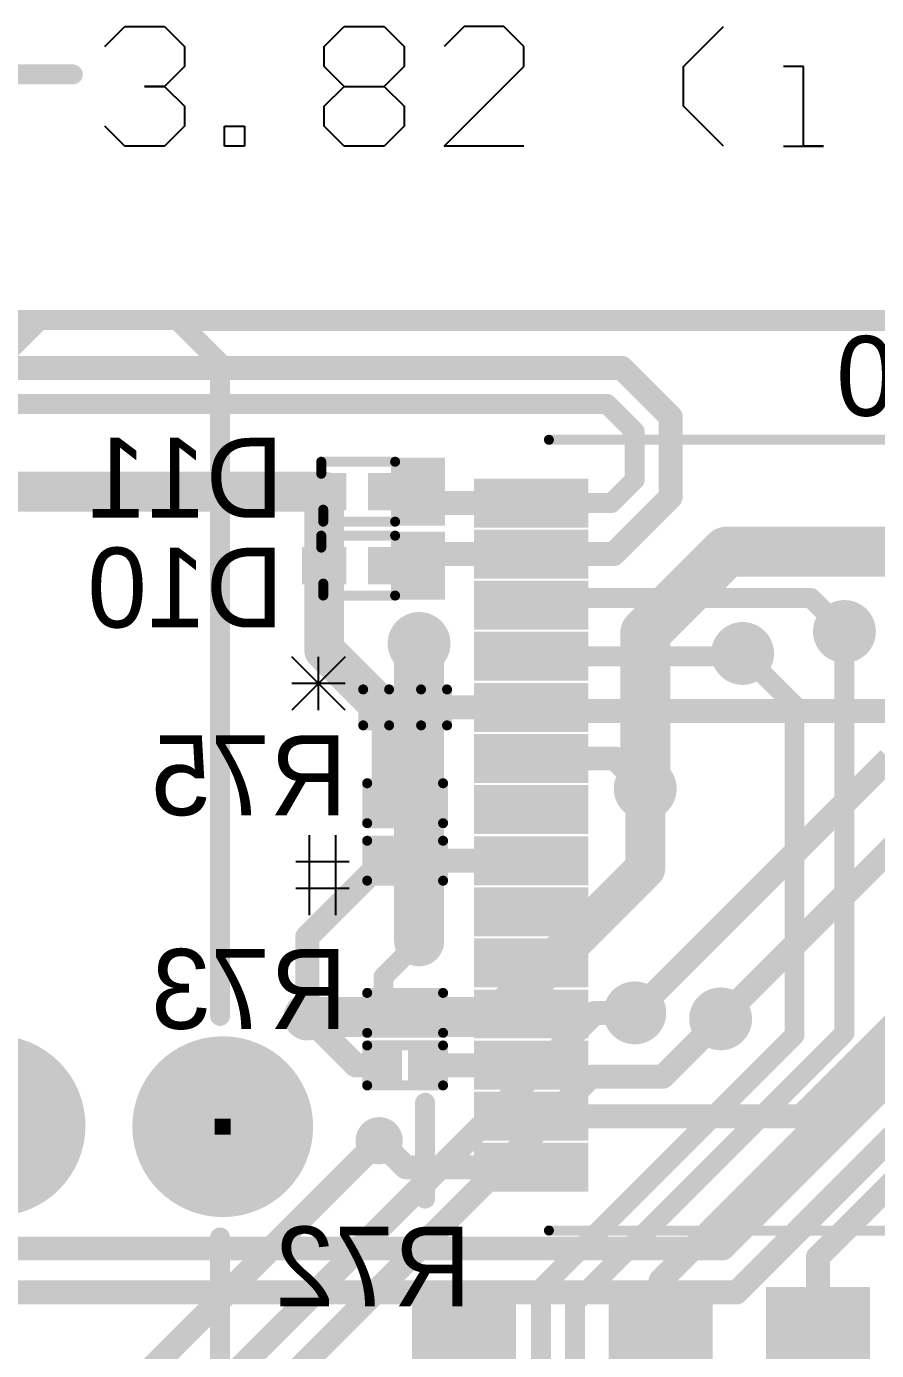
# Model space of a CAD drawing. Header units: millimetres. Extents: x 0.85 to 4.91, y 0.77 to 5.15.
# Drawn here: x 2.621 to 3.047, y 4.484 to 5.147 of the extents above; entities that cross this region are included whole.
import ezdxf

# ---------------------------------------------------------------- set-up
doc = ezdxf.new("R2010")
doc.units = ezdxf.units.MM
doc.header["$MEASUREMENT"] = 0
for name, color, linetype in [('BottomLayer', 5, 'Continuous'), ('BottomOverlay', 54, 'Continuous'), ('BottomPaste', 16, 'Continuous'), ('BottomSolder', 6, 'Continuous'), ('Mechanical1', 6, 'Continuous'), ('Mechanical2', 216, 'Continuous'), ('MultiLayer', 9, 'Continuous'), ('PadHoleLayer', 156, 'Continuous'), ('TopLayer', 1, 'Continuous'), ('TopOverlay', 2, 'Continuous'), ('TopPaste', 8, 'Continuous'), ('TopSolder', 216, 'Continuous'), ('ViaHoleLayer', 16, 'Continuous')]:
    doc.layers.add(name, color=color, linetype=linetype)

# ---------------------------------------------------------------- blocks, each defined once
blk = doc.blocks.new('SSOP_28_B_136')
at = {"layer": 'BottomLayer'}
for points in [[(-0.15354, 0.15807), (-0.10433, 0.15807), (-0.15354, 0.17461), (-0.10433, 0.17461)], [(0.10433, 0.15807), (0.15354, 0.15807), (0.10433, 0.17461), (0.15354, 0.17461)], [(-0.15354, 0.13248), (-0.10433, 0.13248), (-0.15354, 0.14902), (-0.10433, 0.14902)], [(0.10433, 0.13248), (0.15354, 0.13248), (0.10433, 0.14902), (0.15354, 0.14902)], [(-0.15354, 0.10689), (-0.10433, 0.10689), (-0.15354, 0.12343), (-0.10433, 0.12343)], [(0.10433, 0.10689), (0.15354, 0.10689), (0.10433, 0.12343), (0.15354, 0.12343)], [(-0.15354, 0.0813), (-0.10433, 0.0813), (-0.15354, 0.09783), (-0.10433, 0.09783)], [(0.10433, 0.0813), (0.15354, 0.0813), (0.10433, 0.09783), (0.15354, 0.09783)], [(-0.15354, 0.05571), (-0.10433, 0.05571), (-0.15354, 0.07224), (-0.10433, 0.07224)], [(0.10433, 0.05571), (0.15354, 0.05571), (0.10433, 0.07224), (0.15354, 0.07224)], [(-0.15354, 0.03012), (-0.10433, 0.03012), (-0.15354, 0.04665), (-0.10433, 0.04665)], [(0.10433, 0.03012), (0.15354, 0.03012), (0.10433, 0.04665), (0.15354, 0.04665)], [(-0.15354, 0.00453), (-0.10433, 0.00453), (-0.15354, 0.02106), (-0.10433, 0.02106)], [(0.10433, 0.00453), (0.15354, 0.00453), (0.10433, 0.02106), (0.15354, 0.02106)], [(-0.15354, -0.02106), (-0.10433, -0.02106), (-0.15354, -0.00453), (-0.10433, -0.00453)], [(0.10433, -0.02106), (0.15354, -0.02106), (0.10433, -0.00453), (0.15354, -0.00453)], [(-0.15354, -0.04665), (-0.10433, -0.04665), (-0.15354, -0.03012), (-0.10433, -0.03012)], [(0.10433, -0.04665), (0.15354, -0.04665), (0.10433, -0.03012), (0.15354, -0.03012)], [(-0.15354, -0.07224), (-0.10433, -0.07224), (-0.15354, -0.05571), (-0.10433, -0.05571)], [(0.10433, -0.07224), (0.15354, -0.07224), (0.10433, -0.05571), (0.15354, -0.05571)], [(-0.15354, -0.09783), (-0.10433, -0.09783), (-0.15354, -0.0813), (-0.10433, -0.0813)], [(0.10433, -0.09783), (0.15354, -0.09783), (0.10433, -0.0813), (0.15354, -0.0813)], [(-0.15354, -0.12343), (-0.10433, -0.12343), (-0.15354, -0.10689), (-0.10433, -0.10689)], [(0.10433, -0.12343), (0.15354, -0.12343), (0.10433, -0.10689), (0.15354, -0.10689)], [(-0.15354, -0.14902), (-0.10433, -0.14902), (-0.15354, -0.13248), (-0.10433, -0.13248)], [(0.10433, -0.14902), (0.15354, -0.14902), (0.10433, -0.13248), (0.15354, -0.13248)], [(-0.15354, -0.17461), (-0.10433, -0.17461), (-0.15354, -0.15807), (-0.10433, -0.15807)], [(0.10433, -0.17461), (0.15354, -0.17461), (0.10433, -0.15807), (0.15354, -0.15807)]]:
    blk.add_solid(points, dxfattribs=at)
at = {"layer": 'BottomOverlay', "const_width": 0.005}
for points in [[(0.12, 0.198), (-0.121, 0.198)], [(0.12, -0.198), (-0.121, -0.198)]]:
    blk.add_lwpolyline(points, dxfattribs=at)
at = {"layer": 'BottomOverlay'}
for points, const_width in [([(-0.12225, 0.198, 1), (-0.11975, 0.198, 1)], 0.0025), ([(0.11875, 0.198, 1), (0.12125, 0.198, 1)], 0.0025), ([(-0.147, -0.188, 1), (-0.151, -0.188, 1)], 0.01), ([(-0.1535, -0.188, 1), (-0.1485, -0.188, 1)], 0.005), ([(-0.1495, -0.188, 1), (-0.1445, -0.188, 1)], 0.005), ([(-0.12225, -0.198, 1), (-0.11975, -0.198, 1)], 0.0025), ([(0.11875, -0.198, 1), (0.12125, -0.198, 1)], 0.0025)]:
    blk.add_lwpolyline(points, format="xyb", close=True, dxfattribs=dict(at, const_width=const_width))
at = {"layer": 'BottomPaste'}
for points in [[(-0.15354, 0.15807), (-0.10433, 0.15807), (-0.15354, 0.17461), (-0.10433, 0.17461)], [(0.10433, 0.15807), (0.15354, 0.15807), (0.10433, 0.17461), (0.15354, 0.17461)], [(-0.15354, 0.13248), (-0.10433, 0.13248), (-0.15354, 0.14902), (-0.10433, 0.14902)], [(0.10433, 0.13248), (0.15354, 0.13248), (0.10433, 0.14902), (0.15354, 0.14902)], [(-0.15354, 0.10689), (-0.10433, 0.10689), (-0.15354, 0.12343), (-0.10433, 0.12343)], [(0.10433, 0.10689), (0.15354, 0.10689), (0.10433, 0.12343), (0.15354, 0.12343)], [(-0.15354, 0.0813), (-0.10433, 0.0813), (-0.15354, 0.09783), (-0.10433, 0.09783)], [(0.10433, 0.0813), (0.15354, 0.0813), (0.10433, 0.09783), (0.15354, 0.09783)], [(-0.15354, 0.05571), (-0.10433, 0.05571), (-0.15354, 0.07224), (-0.10433, 0.07224)], [(0.10433, 0.05571), (0.15354, 0.05571), (0.10433, 0.07224), (0.15354, 0.07224)], [(-0.15354, 0.03012), (-0.10433, 0.03012), (-0.15354, 0.04665), (-0.10433, 0.04665)], [(0.10433, 0.03012), (0.15354, 0.03012), (0.10433, 0.04665), (0.15354, 0.04665)], [(-0.15354, 0.00453), (-0.10433, 0.00453), (-0.15354, 0.02106), (-0.10433, 0.02106)], [(0.10433, 0.00453), (0.15354, 0.00453), (0.10433, 0.02106), (0.15354, 0.02106)], [(-0.15354, -0.02106), (-0.10433, -0.02106), (-0.15354, -0.00453), (-0.10433, -0.00453)], [(0.10433, -0.02106), (0.15354, -0.02106), (0.10433, -0.00453), (0.15354, -0.00453)], [(-0.15354, -0.04665), (-0.10433, -0.04665), (-0.15354, -0.03012), (-0.10433, -0.03012)], [(0.10433, -0.04665), (0.15354, -0.04665), (0.10433, -0.03012), (0.15354, -0.03012)], [(-0.15354, -0.07224), (-0.10433, -0.07224), (-0.15354, -0.05571), (-0.10433, -0.05571)], [(0.10433, -0.07224), (0.15354, -0.07224), (0.10433, -0.05571), (0.15354, -0.05571)], [(-0.15354, -0.09783), (-0.10433, -0.09783), (-0.15354, -0.0813), (-0.10433, -0.0813)], [(0.10433, -0.09783), (0.15354, -0.09783), (0.10433, -0.0813), (0.15354, -0.0813)], [(-0.15354, -0.12343), (-0.10433, -0.12343), (-0.15354, -0.10689), (-0.10433, -0.10689)], [(0.10433, -0.12343), (0.15354, -0.12343), (0.10433, -0.10689), (0.15354, -0.10689)], [(-0.15354, -0.14902), (-0.10433, -0.14902), (-0.15354, -0.13248), (-0.10433, -0.13248)], [(0.10433, -0.14902), (0.15354, -0.14902), (0.10433, -0.13248), (0.15354, -0.13248)], [(-0.15354, -0.17461), (-0.10433, -0.17461), (-0.15354, -0.15807), (-0.10433, -0.15807)], [(0.10433, -0.17461), (0.15354, -0.17461), (0.10433, -0.15807), (0.15354, -0.15807)]]:
    blk.add_solid(points, dxfattribs=at)
at = {"layer": 'BottomSolder'}
for points in [[(-0.15754, 0.15407), (-0.10033, 0.15407), (-0.15754, 0.17861), (-0.10033, 0.17861)], [(0.10033, 0.15407), (0.15754, 0.15407), (0.10033, 0.17861), (0.15754, 0.17861)], [(-0.15754, 0.12848), (-0.10033, 0.12848), (-0.15754, 0.15302), (-0.10033, 0.15302)], [(0.10033, 0.12848), (0.15754, 0.12848), (0.10033, 0.15302), (0.15754, 0.15302)], [(-0.15754, 0.10289), (-0.10033, 0.10289), (-0.15754, 0.12743), (-0.10033, 0.12743)], [(0.10033, 0.10289), (0.15754, 0.10289), (0.10033, 0.12743), (0.15754, 0.12743)], [(-0.15754, 0.0773), (-0.10033, 0.0773), (-0.15754, 0.10183), (-0.10033, 0.10183)], [(0.10033, 0.0773), (0.15754, 0.0773), (0.10033, 0.10183), (0.15754, 0.10183)], [(-0.15754, 0.05171), (-0.10033, 0.05171), (-0.15754, 0.07624), (-0.10033, 0.07624)], [(0.10033, 0.05171), (0.15754, 0.05171), (0.10033, 0.07624), (0.15754, 0.07624)], [(-0.15754, 0.02612), (-0.10033, 0.02612), (-0.15754, 0.05065), (-0.10033, 0.05065)], [(0.10033, 0.02612), (0.15754, 0.02612), (0.10033, 0.05065), (0.15754, 0.05065)], [(-0.15754, 0.00053), (-0.10033, 0.00053), (-0.15754, 0.02506), (-0.10033, 0.02506)], [(0.10033, 0.00053), (0.15754, 0.00053), (0.10033, 0.02506), (0.15754, 0.02506)], [(-0.15754, -0.02506), (-0.10033, -0.02506), (-0.15754, -0.00053), (-0.10033, -0.00053)], [(0.10033, -0.02506), (0.15754, -0.02506), (0.10033, -0.00053), (0.15754, -0.00053)], [(-0.15754, -0.05065), (-0.10033, -0.05065), (-0.15754, -0.02612), (-0.10033, -0.02612)], [(0.10033, -0.05065), (0.15754, -0.05065), (0.10033, -0.02612), (0.15754, -0.02612)], [(-0.15754, -0.07624), (-0.10033, -0.07624), (-0.15754, -0.05171), (-0.10033, -0.05171)], [(0.10033, -0.07624), (0.15754, -0.07624), (0.10033, -0.05171), (0.15754, -0.05171)], [(-0.15754, -0.10183), (-0.10033, -0.10183), (-0.15754, -0.0773), (-0.10033, -0.0773)], [(0.10033, -0.10183), (0.15754, -0.10183), (0.10033, -0.0773), (0.15754, -0.0773)], [(-0.15754, -0.12743), (-0.10033, -0.12743), (-0.15754, -0.10289), (-0.10033, -0.10289)], [(0.10033, -0.12743), (0.15754, -0.12743), (0.10033, -0.10289), (0.15754, -0.10289)], [(-0.15754, -0.15302), (-0.10033, -0.15302), (-0.15754, -0.12848), (-0.10033, -0.12848)], [(0.10033, -0.15302), (0.15754, -0.15302), (0.10033, -0.12848), (0.15754, -0.12848)], [(-0.15754, -0.17861), (-0.10033, -0.17861), (-0.15754, -0.15407), (-0.10033, -0.15407)], [(0.10033, -0.17861), (0.15754, -0.17861), (0.10033, -0.15407), (0.15754, -0.15407)]]:
    blk.add_solid(points, dxfattribs=at)
blk = doc.blocks.new('R___0201_B_157')
at = {"layer": 'BottomLayer'}
for points in [[(-0.01614, -0.00728), (-0.00551, -0.00728), (-0.01614, 0.00728), (-0.00551, 0.00728)], [(0.00551, -0.00728), (0.01614, -0.00728), (0.00551, 0.00728), (0.01614, 0.00728)]]:
    blk.add_solid(points, dxfattribs=at)
at = {"layer": 'BottomOverlay', "const_width": 0.005}
for points in [[(0.019, 0.01), (-0.019, 0.01)], [(-0.019, 0.01), (-0.019, -0.01)], [(0.019, 0.01), (0.019, -0.01)], [(0.019, -0.01), (-0.019, -0.01)]]:
    blk.add_lwpolyline(points, dxfattribs=at)
at = {"layer": 'BottomOverlay', "const_width": 0.0025}
for points in [[(-0.02025, 0.01, 1), (-0.01775, 0.01, 1)], [(-0.02025, 0.01, 1), (-0.01775, 0.01, 1)], [(0.01775, 0.01, 1), (0.02025, 0.01, 1)], [(0.01775, 0.01, 1), (0.02025, 0.01, 1)], [(-0.02025, -0.01, 1), (-0.01775, -0.01, 1)], [(-0.02025, -0.01, 1), (-0.01775, -0.01, 1)], [(0.01775, -0.01, 1), (0.02025, -0.01, 1)], [(0.01775, -0.01, 1), (0.02025, -0.01, 1)]]:
    blk.add_lwpolyline(points, format="xyb", close=True, dxfattribs=at)
at = {"layer": 'BottomPaste'}
for points in [[(-0.01614, -0.00728), (-0.00551, -0.00728), (-0.01614, 0.00728), (-0.00551, 0.00728)], [(0.00551, -0.00728), (0.01614, -0.00728), (0.00551, 0.00728), (0.01614, 0.00728)]]:
    blk.add_solid(points, dxfattribs=at)
at = {"layer": 'BottomSolder'}
for points in [[(-0.02014, -0.01128), (-0.00151, -0.01128), (-0.02014, 0.01128), (-0.00151, 0.01128)], [(0.00151, -0.01128), (0.02014, -0.01128), (0.00151, 0.01128), (0.02014, 0.01128)]]:
    blk.add_solid(points, dxfattribs=at)
blk = doc.blocks.new('R___0201_B_158')
at = {"layer": 'BottomLayer'}
for points in [[(-0.01614, -0.00728), (-0.00551, -0.00728), (-0.01614, 0.00728), (-0.00551, 0.00728)], [(0.00551, -0.00728), (0.01614, -0.00728), (0.00551, 0.00728), (0.01614, 0.00728)]]:
    blk.add_solid(points, dxfattribs=at)
at = {"layer": 'BottomOverlay', "const_width": 0.005}
for points in [[(0.019, 0.01), (-0.019, 0.01)], [(-0.019, 0.01), (-0.019, -0.01)], [(0.019, 0.01), (0.019, -0.01)], [(0.019, -0.01), (-0.019, -0.01)]]:
    blk.add_lwpolyline(points, dxfattribs=at)
at = {"layer": 'BottomOverlay', "const_width": 0.0025}
for points in [[(-0.02025, 0.01, 1), (-0.01775, 0.01, 1)], [(-0.02025, 0.01, 1), (-0.01775, 0.01, 1)], [(0.01775, 0.01, 1), (0.02025, 0.01, 1)], [(0.01775, 0.01, 1), (0.02025, 0.01, 1)], [(-0.02025, -0.01, 1), (-0.01775, -0.01, 1)], [(-0.02025, -0.01, 1), (-0.01775, -0.01, 1)], [(0.01775, -0.01, 1), (0.02025, -0.01, 1)], [(0.01775, -0.01, 1), (0.02025, -0.01, 1)]]:
    blk.add_lwpolyline(points, format="xyb", close=True, dxfattribs=at)
at = {"layer": 'BottomPaste'}
for points in [[(-0.01614, -0.00728), (-0.00551, -0.00728), (-0.01614, 0.00728), (-0.00551, 0.00728)], [(0.00551, -0.00728), (0.01614, -0.00728), (0.00551, 0.00728), (0.01614, 0.00728)]]:
    blk.add_solid(points, dxfattribs=at)
at = {"layer": 'BottomSolder'}
for points in [[(-0.02014, -0.01128), (-0.00151, -0.01128), (-0.02014, 0.01128), (-0.00151, 0.01128)], [(0.00151, -0.01128), (0.02014, -0.01128), (0.00151, 0.01128), (0.02014, 0.01128)]]:
    blk.add_solid(points, dxfattribs=at)
blk = doc.blocks.new('R___0201_B_159')
at = {"layer": 'BottomLayer'}
for points in [[(-0.01614, -0.00728), (-0.00551, -0.00728), (-0.01614, 0.00728), (-0.00551, 0.00728)], [(0.00551, -0.00728), (0.01614, -0.00728), (0.00551, 0.00728), (0.01614, 0.00728)]]:
    blk.add_solid(points, dxfattribs=at)
at = {"layer": 'BottomOverlay', "const_width": 0.005}
for points in [[(0.019, 0.01), (-0.019, 0.01)], [(-0.019, 0.01), (-0.019, -0.01)], [(0.019, 0.01), (0.019, -0.01)], [(0.019, -0.01), (-0.019, -0.01)]]:
    blk.add_lwpolyline(points, dxfattribs=at)
at = {"layer": 'BottomOverlay', "const_width": 0.0025}
for points in [[(-0.02025, 0.01, 1), (-0.01775, 0.01, 1)], [(-0.02025, 0.01, 1), (-0.01775, 0.01, 1)], [(0.01775, 0.01, 1), (0.02025, 0.01, 1)], [(0.01775, 0.01, 1), (0.02025, 0.01, 1)], [(-0.02025, -0.01, 1), (-0.01775, -0.01, 1)], [(-0.02025, -0.01, 1), (-0.01775, -0.01, 1)], [(0.01775, -0.01, 1), (0.02025, -0.01, 1)], [(0.01775, -0.01, 1), (0.02025, -0.01, 1)]]:
    blk.add_lwpolyline(points, format="xyb", close=True, dxfattribs=at)
at = {"layer": 'BottomPaste'}
for points in [[(-0.01614, -0.00728), (-0.00551, -0.00728), (-0.01614, 0.00728), (-0.00551, 0.00728)], [(0.00551, -0.00728), (0.01614, -0.00728), (0.00551, 0.00728), (0.01614, 0.00728)]]:
    blk.add_solid(points, dxfattribs=at)
at = {"layer": 'BottomSolder'}
for points in [[(-0.02014, -0.01128), (-0.00151, -0.01128), (-0.02014, 0.01128), (-0.00151, 0.01128)], [(0.00151, -0.01128), (0.02014, -0.01128), (0.00151, 0.01128), (0.02014, 0.01128)]]:
    blk.add_solid(points, dxfattribs=at)
blk = doc.blocks.new('R___0201_B_160')
at = {"layer": 'BottomLayer'}
for points in [[(-0.01614, -0.00728), (-0.00551, -0.00728), (-0.01614, 0.00728), (-0.00551, 0.00728)], [(0.00551, -0.00728), (0.01614, -0.00728), (0.00551, 0.00728), (0.01614, 0.00728)]]:
    blk.add_solid(points, dxfattribs=at)
at = {"layer": 'BottomOverlay', "const_width": 0.005}
for points in [[(0.019, 0.01), (-0.019, 0.01)], [(-0.019, 0.01), (-0.019, -0.01)], [(0.019, 0.01), (0.019, -0.01)], [(0.019, -0.01), (-0.019, -0.01)]]:
    blk.add_lwpolyline(points, dxfattribs=at)
at = {"layer": 'BottomOverlay', "const_width": 0.0025}
for points in [[(-0.02025, 0.01, 1), (-0.01775, 0.01, 1)], [(-0.02025, 0.01, 1), (-0.01775, 0.01, 1)], [(0.01775, 0.01, 1), (0.02025, 0.01, 1)], [(0.01775, 0.01, 1), (0.02025, 0.01, 1)], [(-0.02025, -0.01, 1), (-0.01775, -0.01, 1)], [(-0.02025, -0.01, 1), (-0.01775, -0.01, 1)], [(0.01775, -0.01, 1), (0.02025, -0.01, 1)], [(0.01775, -0.01, 1), (0.02025, -0.01, 1)]]:
    blk.add_lwpolyline(points, format="xyb", close=True, dxfattribs=at)
at = {"layer": 'BottomPaste'}
for points in [[(-0.01614, -0.00728), (-0.00551, -0.00728), (-0.01614, 0.00728), (-0.00551, 0.00728)], [(0.00551, -0.00728), (0.01614, -0.00728), (0.00551, 0.00728), (0.01614, 0.00728)]]:
    blk.add_solid(points, dxfattribs=at)
at = {"layer": 'BottomSolder'}
for points in [[(-0.02014, -0.01128), (-0.00151, -0.01128), (-0.02014, 0.01128), (-0.00151, 0.01128)], [(0.00151, -0.01128), (0.02014, -0.01128), (0.00151, 0.01128), (0.02014, 0.01128)]]:
    blk.add_solid(points, dxfattribs=at)
blk = doc.blocks.new('87583_2010BLF_203')
at = {"layer": 'PadHoleLayer', "const_width": 0.04528}
blk.add_lwpolyline([(-0.2813, -0.07047, 1), (-0.23602, -0.07047, 1)], format="xyb", close=True, dxfattribs=at)
at = {"layer": 'TopOverlay', "const_width": 0.01}
for points in [[(-0.26, -0.453), (-0.281, -0.474)], [(0.281, -0.474), (-0.281, -0.474)]]:
    blk.add_lwpolyline(points, dxfattribs=at)
at = {"layer": 'TopOverlay', "const_width": 0.005}
blk.add_lwpolyline([(-0.2835, -0.474, 1), (-0.2785, -0.474, 1)], format="xyb", close=True, dxfattribs=at)
blk.add_lwpolyline([(-0.2835, -0.474, 1), (-0.2785, -0.474, 1)], format="xyb", close=True, dxfattribs=at)
blk = doc.blocks.new('87583_2010BLF_204')
at = {"layer": 'BottomSolder'}
blk.add_solid([(0.26266, -0.06647), (0.25466, -0.06647), (0.26266, -0.07447), (0.25466, -0.07447)], dxfattribs=at)
at = {"layer": 'PadHoleLayer', "const_width": 0.04528}
blk.add_lwpolyline([(0.23602, -0.07047, 1), (0.2813, -0.07047, 1)], format="xyb", close=True, dxfattribs=at)
at = {"layer": 'TopLayer'}
for points in [[(-0.06142, 0.01378), (-0.01732, 0.01378), (-0.06142, 0.12717), (-0.01732, 0.12717)], [(0.01732, 0.01378), (0.06142, 0.01378), (0.01732, 0.12717), (0.06142, 0.12717)], [(0.15984, 0.12717), (0.11575, 0.12717), (0.15984, 0.01378), (0.11575, 0.01378)]]:
    blk.add_solid(points, dxfattribs=at)
at = {"layer": 'TopOverlay', "const_width": 0.01}
for points in [[(0.26, 0.086), (0.26, -0.015)], [(0.26, -0.12594), (0.26, -0.453)], [(0.281, -0.474), (0.26, -0.453)], [(0.281, -0.474), (-0.281, -0.474)]]:
    blk.add_lwpolyline(points, dxfattribs=at)
at = {"layer": 'TopOverlay', "const_width": 0.005}
for points in [[(0.2575, -0.015, 1), (0.2625, -0.015, 1)], [(0.2575, -0.12594, 1), (0.2625, -0.12594, 1)], [(0.2575, -0.453, 1), (0.2625, -0.453, 1)], [(0.2575, -0.453, 1), (0.2625, -0.453, 1)], [(0.2785, -0.474, 1), (0.2835, -0.474, 1)], [(0.2785, -0.474, 1), (0.2835, -0.474, 1)]]:
    blk.add_lwpolyline(points, format="xyb", close=True, dxfattribs=at)
at = {"layer": 'TopPaste'}
for points in [[(-0.06142, 0.01378), (-0.01732, 0.01378), (-0.06142, 0.12717), (-0.01732, 0.12717)], [(0.01732, 0.01378), (0.06142, 0.01378), (0.01732, 0.12717), (0.06142, 0.12717)], [(0.15984, 0.12717), (0.11575, 0.12717), (0.15984, 0.01378), (0.11575, 0.01378)]]:
    blk.add_solid(points, dxfattribs=at)
at = {"layer": 'TopSolder'}
for points in [[(-0.06542, 0.00978), (-0.01332, 0.00978), (-0.06542, 0.13117), (-0.01332, 0.13117)], [(0.01332, 0.00978), (0.06542, 0.00978), (0.01332, 0.13117), (0.06542, 0.13117)], [(0.16384, 0.13117), (0.11175, 0.13117), (0.16384, 0.00978), (0.11175, 0.00978)], [(0.26266, -0.06647), (0.25466, -0.06647), (0.26266, -0.07447), (0.25466, -0.07447)]]:
    blk.add_solid(points, dxfattribs=at)
blk = doc.blocks.new('SOD_923_B_212')
at = {"layer": 'BottomLayer'}
for points in [[(-0.00945, 0.00531), (-0.02362, 0.00531), (-0.00945, -0.00531), (-0.02362, -0.00531)], [(0.02362, 0.00531), (0.00945, 0.00531), (0.02362, -0.00531), (0.00945, -0.00531)]]:
    blk.add_solid(points, dxfattribs=at)
at = {"layer": 'BottomOverlay', "const_width": 0.005}
for points in [[(0.017, 0.015), (-0.019, 0.015)], [(0.017, 0.015), (0.017, 0.009)], [(0.018, -0.009), (0.018, -0.015)], [(0.018, -0.015), (-0.019, -0.015)]]:
    blk.add_lwpolyline(points, dxfattribs=at)
at = {"layer": 'BottomOverlay', "const_width": 0.0025}
for points in [[(-0.02025, 0.015, 1), (-0.01775, 0.015, 1)], [(0.01575, 0.015, 1), (0.01825, 0.015, 1)], [(0.01575, 0.015, 1), (0.01825, 0.015, 1)], [(0.01575, 0.009, 1), (0.01825, 0.009, 1)], [(0.01675, -0.009, 1), (0.01925, -0.009, 1)], [(-0.02025, -0.015, 1), (-0.01775, -0.015, 1)], [(0.01675, -0.015, 1), (0.01925, -0.015, 1)], [(0.01675, -0.015, 1), (0.01925, -0.015, 1)]]:
    blk.add_lwpolyline(points, format="xyb", close=True, dxfattribs=at)
at = {"layer": 'BottomOverlay'}
for points in [[(-0.044, -0.017), (-0.025, -0.017), (-0.044, 0.017), (-0.025, 0.017)], [(-0.044, 0.007), (-0.017, 0.007), (-0.044, 0.017), (-0.017, 0.017)], [(-0.044, -0.017), (-0.017, -0.017), (-0.044, -0.007), (-0.017, -0.007)]]:
    blk.add_solid(points, dxfattribs=at)
at = {"layer": 'BottomPaste'}
for points in [[(-0.00945, 0.00531), (-0.02362, 0.00531), (-0.00945, -0.00531), (-0.02362, -0.00531)], [(0.02362, 0.00531), (0.00945, 0.00531), (0.02362, -0.00531), (0.00945, -0.00531)]]:
    blk.add_solid(points, dxfattribs=at)
at = {"layer": 'BottomSolder'}
for points in [[(-0.00545, 0.00931), (-0.02762, 0.00931), (-0.00545, -0.00931), (-0.02762, -0.00931)], [(0.02762, 0.00931), (0.00545, 0.00931), (0.02762, -0.00931), (0.00545, -0.00931)]]:
    blk.add_solid(points, dxfattribs=at)
blk = doc.blocks.new('SOD_923_B_213')
at = {"layer": 'BottomLayer'}
for points in [[(-0.00945, 0.00531), (-0.02362, 0.00531), (-0.00945, -0.00531), (-0.02362, -0.00531)], [(0.02362, 0.00531), (0.00945, 0.00531), (0.02362, -0.00531), (0.00945, -0.00531)]]:
    blk.add_solid(points, dxfattribs=at)
at = {"layer": 'BottomOverlay', "const_width": 0.005}
for points in [[(0.017, 0.015), (-0.019, 0.015)], [(0.017, 0.015), (0.017, 0.009)], [(0.018, -0.009), (0.018, -0.015)], [(0.018, -0.015), (-0.019, -0.015)]]:
    blk.add_lwpolyline(points, dxfattribs=at)
at = {"layer": 'BottomOverlay', "const_width": 0.0025}
for points in [[(-0.02025, 0.015, 1), (-0.01775, 0.015, 1)], [(0.01575, 0.015, 1), (0.01825, 0.015, 1)], [(0.01575, 0.015, 1), (0.01825, 0.015, 1)], [(0.01575, 0.009, 1), (0.01825, 0.009, 1)], [(0.01675, -0.009, 1), (0.01925, -0.009, 1)], [(-0.02025, -0.015, 1), (-0.01775, -0.015, 1)], [(0.01675, -0.015, 1), (0.01925, -0.015, 1)], [(0.01675, -0.015, 1), (0.01925, -0.015, 1)]]:
    blk.add_lwpolyline(points, format="xyb", close=True, dxfattribs=at)
at = {"layer": 'BottomOverlay'}
for points in [[(-0.044, -0.017), (-0.025, -0.017), (-0.044, 0.017), (-0.025, 0.017)], [(-0.044, 0.007), (-0.017, 0.007), (-0.044, 0.017), (-0.017, 0.017)], [(-0.044, -0.017), (-0.017, -0.017), (-0.044, -0.007), (-0.017, -0.007)]]:
    blk.add_solid(points, dxfattribs=at)
at = {"layer": 'BottomPaste'}
for points in [[(-0.00945, 0.00531), (-0.02362, 0.00531), (-0.00945, -0.00531), (-0.02362, -0.00531)], [(0.02362, 0.00531), (0.00945, 0.00531), (0.02362, -0.00531), (0.00945, -0.00531)]]:
    blk.add_solid(points, dxfattribs=at)
at = {"layer": 'BottomSolder'}
for points in [[(-0.00545, 0.00931), (-0.02762, 0.00931), (-0.00545, -0.00931), (-0.02762, -0.00931)], [(0.02762, 0.00931), (0.00545, 0.00931), (0.02762, -0.00931), (0.00545, -0.00931)]]:
    blk.add_solid(points, dxfattribs=at)
blk = doc.blocks.new('CAP_0201_B_228')
at = {"layer": 'BottomLayer'}
for points in [[(-0.01772, -0.00591), (-0.00591, -0.00591), (-0.01772, 0.00591), (-0.00591, 0.00591)], [(0.00591, -0.00591), (0.01772, -0.00591), (0.00591, 0.00591), (0.01772, 0.00591)]]:
    blk.add_solid(points, dxfattribs=at)
at = {"layer": 'BottomOverlay', "const_width": 0.005}
for points in [[(-0.021, 0.009), (-0.021, -0.009)], [(-0.008, 0.009), (-0.021, 0.009)], [(0.021, 0.009), (0.008, 0.009)], [(0.021, 0.009), (0.021, -0.009)], [(-0.008, -0.009), (-0.021, -0.009)], [(0.021, -0.009), (0.008, -0.009)]]:
    blk.add_lwpolyline(points, dxfattribs=at)
at = {"layer": 'BottomOverlay', "const_width": 0.0025}
for points in [[(-0.02225, 0.009, 1), (-0.01975, 0.009, 1)], [(-0.02225, 0.009, 1), (-0.01975, 0.009, 1)], [(-0.00925, 0.009, 1), (-0.00675, 0.009, 1)], [(0.00675, 0.009, 1), (0.00925, 0.009, 1)], [(0.01975, 0.009, 1), (0.02225, 0.009, 1)], [(0.01975, 0.009, 1), (0.02225, 0.009, 1)], [(-0.02225, -0.009, 1), (-0.01975, -0.009, 1)], [(-0.02225, -0.009, 1), (-0.01975, -0.009, 1)], [(-0.00925, -0.009, 1), (-0.00675, -0.009, 1)], [(0.00675, -0.009, 1), (0.00925, -0.009, 1)], [(0.01975, -0.009, 1), (0.02225, -0.009, 1)], [(0.01975, -0.009, 1), (0.02225, -0.009, 1)]]:
    blk.add_lwpolyline(points, format="xyb", close=True, dxfattribs=at)
at = {"layer": 'BottomPaste'}
for points in [[(-0.01772, -0.00591), (-0.00591, -0.00591), (-0.01772, 0.00591), (-0.00591, 0.00591)], [(0.00591, -0.00591), (0.01772, -0.00591), (0.00591, 0.00591), (0.01772, 0.00591)]]:
    blk.add_solid(points, dxfattribs=at)
at = {"layer": 'BottomSolder'}
for points in [[(-0.01988, -0.00807), (-0.00374, -0.00807), (-0.01988, 0.00807), (-0.00374, 0.00807)], [(0.00374, -0.00807), (0.01988, -0.00807), (0.00374, 0.00807), (0.01988, 0.00807)]]:
    blk.add_solid(points, dxfattribs=at)

msp = doc.modelspace()

# ---------------------------------------------------------------- linework, layer by layer
at = {"layer": 'BottomLayer'}
for points, const_width in [([(2.333, 4.976), (2.91946, 4.976)], 0.012), ([(2.91946, 4.976), (2.944, 4.95146)], 0.012), ([(2.374, 4.958), (2.912, 4.958)], 0.01), ([(2.912, 4.958), (2.926, 4.944)], 0.01), ([(2.944, 4.91133), (2.944, 4.95146)], 0.012), ([(2.926, 4.92), (2.926, 4.944)], 0.01), ([(2.54089, 4.914), (2.77046, 4.914)], 0.02), ([(2.77046, 4.877), (2.77046, 4.914)], 0.02), ([(2.91434, 4.90834), (2.926, 4.92)], 0.01), ([(2.80354, 4.914), (2.8092, 4.90834)], 0.012), ([(2.8092, 4.90834), (2.87406, 4.90834)], 0.012), ([(2.91542, 4.88275), (2.944, 4.91133)], 0.012), ([(2.87406, 4.90834), (2.91434, 4.90834)], 0.01), ([(2.77046, 4.8347), (2.77046, 4.877)], 0.02), ([(2.80354, 4.877), (2.80928, 4.88275)], 0.012), ([(2.80928, 4.88275), (2.87406, 4.88275)], 0.012), ([(2.87406, 4.88275), (2.91542, 4.88275)], 0.012), ([(2.87406, 4.85716), (2.87765, 4.86075)], 0.01), ([(2.87765, 4.86075), (3.01425, 4.86075)], 0.01), ([(3.01425, 4.86075), (3.031, 4.844)], 0.01), ([(2.823, 4.838), (2.823, 4.843)], 0.012), ([(2.77046, 4.8347), (2.79919, 4.80598)], 0.02), ([(2.818, 4.838), (2.82281, 4.83319)], 0.012), ([(2.82281, 4.83781), (2.823, 4.838)], 0.012), ([(2.82281, 4.80598), (2.82281, 4.83319)], 0.012), ([(2.87406, 4.83157), (2.97857, 4.83157)], 0.01), ([(2.97857, 4.83157), (2.98, 4.833)], 0.01), ([(2.79919, 4.80598), (2.80017, 4.80499)], 0.012), ([(2.80017, 4.758), (2.80017, 4.80499)], 0.012), ([(2.82281, 4.80598), (2.87406, 4.80598)], 0.012), ([(2.87406, 4.80598), (2.87579, 4.80425)], 0.012), ([(2.87579, 4.80425), (3.0733, 4.80425)], 0.012), ([(2.87406, 4.78039), (2.91611, 4.78039)], 0.012), ([(2.91611, 4.78039), (2.93125, 4.76525)], 0.012), ([(2.926, 4.653), (3.05339, 4.78039)], 0.012), ([(2.82183, 4.7292), (2.82183, 4.758)], 0.012), ([(2.969, 4.65), (3.0738, 4.7548)], 0.012), ([(2.762, 4.69103), (2.80017, 4.7292)], 0.012), ([(2.82183, 4.7292), (2.87406, 4.7292)], 0.012), ([(2.762, 4.651), (2.762, 4.69103)], 0.012), ([(2.80017, 4.67099), (2.818, 4.68882)], 0.01), ([(2.80017, 4.653), (2.80017, 4.67099)], 0.01), ([(3.00938, 4.60125), (3.083, 4.67487)], 0.012), ([(2.762, 4.651), (2.78633, 4.62667)], 0.012), ([(2.82183, 4.653), (2.8735, 4.653)], 0.012), ([(2.8735, 4.653), (2.87406, 4.65243)], 0.012), ([(2.97, 4.535), (3.08743, 4.65243)], 0.012), ([(2.78633, 4.62667), (2.80017, 4.62667)], 0.012), ([(2.82183, 4.62667), (2.87389, 4.62667)], 0.012), ([(2.87389, 4.62667), (2.87406, 4.62684)], 0.012), ([(2.977, 4.513), (3.09084, 4.62684)], 0.012), ([(2.86606, 4.60125), (2.87406, 4.60125)], 0.012), ([(2.87406, 4.60125), (3.00938, 4.60125)], 0.012), ([(2.798, 4.589), (2.81134, 4.57566)], 0.012), ([(2.81134, 4.57566), (2.87406, 4.57566)], 0.012), ([(2.386, 4.535), (2.97, 4.535)], 0.012), ([(2.45, 4.513), (2.977, 4.513)], 0.012)]:
    msp.add_lwpolyline(points, dxfattribs=dict(at, const_width=const_width))
for points, const_width in [([(2.91646, 4.976, 1), (2.92246, 4.976, 1)], 0.006), ([(2.91646, 4.976, 1), (2.92246, 4.976, 1)], 0.006), ([(2.9095, 4.958, 1), (2.9145, 4.958, 1)], 0.005), ([(2.9095, 4.958, 1), (2.9145, 4.958, 1)], 0.005), ([(2.941, 4.95146, 1), (2.947, 4.95146, 1)], 0.006), ([(2.941, 4.95146, 1), (2.947, 4.95146, 1)], 0.006), ([(2.9235, 4.944, 1), (2.9285, 4.944, 1)], 0.005), ([(2.9235, 4.944, 1), (2.9285, 4.944, 1)], 0.005), ([(2.76546, 4.914, 1), (2.77546, 4.914, 1)], 0.01), ([(2.76546, 4.914, 1), (2.77546, 4.914, 1)], 0.01), ([(2.9235, 4.92, 1), (2.9285, 4.92, 1)], 0.005), ([(2.9235, 4.92, 1), (2.9285, 4.92, 1)], 0.005), ([(2.80054, 4.914, 1), (2.80654, 4.914, 1)], 0.006), ([(2.8062, 4.90834, 1), (2.8122, 4.90834, 1)], 0.006), ([(2.8062, 4.90834, 1), (2.8122, 4.90834, 1)], 0.006), ([(2.87106, 4.90834, 1), (2.87706, 4.90834, 1)], 0.006), ([(2.941, 4.91133, 1), (2.947, 4.91133, 1)], 0.006), ([(2.941, 4.91133, 1), (2.947, 4.91133, 1)], 0.006), ([(2.87156, 4.90834, 1), (2.87656, 4.90834, 1)], 0.005), ([(2.91184, 4.90834, 1), (2.91684, 4.90834, 1)], 0.005), ([(2.91184, 4.90834, 1), (2.91684, 4.90834, 1)], 0.005), ([(2.76546, 4.877, 1), (2.77546, 4.877, 1)], 0.01), ([(2.76546, 4.877, 1), (2.77546, 4.877, 1)], 0.01), ([(2.80628, 4.88275, 1), (2.81228, 4.88275, 1)], 0.006), ([(2.80628, 4.88275, 1), (2.81228, 4.88275, 1)], 0.006), ([(2.87106, 4.88275, 1), (2.87706, 4.88275, 1)], 0.006), ([(2.87106, 4.88275, 1), (2.87706, 4.88275, 1)], 0.006), ([(2.91242, 4.88275, 1), (2.91842, 4.88275, 1)], 0.006), ([(2.91242, 4.88275, 1), (2.91842, 4.88275, 1)], 0.006), ([(2.80054, 4.877, 1), (2.80654, 4.877, 1)], 0.006), ([(2.87156, 4.85716, 1), (2.87656, 4.85716, 1)], 0.005), ([(2.87515, 4.86075, 1), (2.88015, 4.86075, 1)], 0.005), ([(2.87515, 4.86075, 1), (2.88015, 4.86075, 1)], 0.005), ([(3.01175, 4.86075, 1), (3.01675, 4.86075, 1)], 0.005), ([(3.01175, 4.86075, 1), (3.01675, 4.86075, 1)], 0.005), ([(3.02313, 4.844, 1), (3.03887, 4.844, 1)], 0.01575), ([(2.81013, 4.838, 1), (2.82587, 4.838, 1)], 0.01575), ([(2.82, 4.843, 1), (2.826, 4.843, 1)], 0.006), ([(2.97213, 4.833, 1), (2.98787, 4.833, 1)], 0.01575), ([(3.0285, 4.844, 1), (3.0335, 4.844, 1)], 0.005), ([(2.76546, 4.8347, 1), (2.77546, 4.8347, 1)], 0.01), ([(2.76546, 4.8347, 1), (2.77546, 4.8347, 1)], 0.01), ([(2.815, 4.838, 1), (2.821, 4.838, 1)], 0.006), ([(2.81981, 4.83781, 1), (2.82581, 4.83781, 1)], 0.006), ([(2.82, 4.838, 1), (2.826, 4.838, 1)], 0.006), ([(2.82, 4.838, 1), (2.826, 4.838, 1)], 0.006), ([(2.81981, 4.83319, 1), (2.82581, 4.83319, 1)], 0.006), ([(2.81981, 4.83319, 1), (2.82581, 4.83319, 1)], 0.006), ([(2.87156, 4.83157, 1), (2.87656, 4.83157, 1)], 0.005), ([(2.97607, 4.83157, 1), (2.98107, 4.83157, 1)], 0.005), ([(2.97607, 4.83157, 1), (2.98107, 4.83157, 1)], 0.005), ([(2.9775, 4.833, 1), (2.9825, 4.833, 1)], 0.005), ([(2.79419, 4.80598, 1), (2.80419, 4.80598, 1)], 0.01), ([(2.79619, 4.80598, 1), (2.80219, 4.80598, 1)], 0.006), ([(2.79717, 4.80499, 1), (2.80317, 4.80499, 1)], 0.006), ([(2.79717, 4.80499, 1), (2.80317, 4.80499, 1)], 0.006), ([(2.81981, 4.80598, 1), (2.82581, 4.80598, 1)], 0.006), ([(2.81981, 4.80598, 1), (2.82581, 4.80598, 1)], 0.006), ([(2.87106, 4.80598, 1), (2.87706, 4.80598, 1)], 0.006), ([(2.87106, 4.80598, 1), (2.87706, 4.80598, 1)], 0.006), ([(2.87279, 4.80425, 1), (2.87879, 4.80425, 1)], 0.006), ([(2.87279, 4.80425, 1), (2.87879, 4.80425, 1)], 0.006), ([(2.87106, 4.78039, 1), (2.87706, 4.78039, 1)], 0.006), ([(2.91311, 4.78039, 1), (2.91911, 4.78039, 1)], 0.006), ([(2.91311, 4.78039, 1), (2.91911, 4.78039, 1)], 0.006), ([(2.92337, 4.76525, 1), (2.93912, 4.76525, 1)], 0.01575), ([(2.92825, 4.76525, 1), (2.93425, 4.76525, 1)], 0.006), ([(2.79717, 4.758, 1), (2.80317, 4.758, 1)], 0.006), ([(2.81883, 4.758, 1), (2.82483, 4.758, 1)], 0.006), ([(2.79717, 4.7292, 1), (2.80317, 4.7292, 1)], 0.006), ([(2.81883, 4.7292, 1), (2.82483, 4.7292, 1)], 0.006), ([(2.81883, 4.7292, 1), (2.82483, 4.7292, 1)], 0.006), ([(2.87106, 4.7292, 1), (2.87706, 4.7292, 1)], 0.006), ([(2.759, 4.69103, 1), (2.765, 4.69103, 1)], 0.006), ([(2.759, 4.69103, 1), (2.765, 4.69103, 1)], 0.006), ([(2.81209, 4.68882, 1), (2.82391, 4.68882, 1)], 0.01181), ([(2.8155, 4.68882, 1), (2.8205, 4.68882, 1)], 0.005), ([(2.79767, 4.67099, 1), (2.80267, 4.67099, 1)], 0.005), ([(2.79767, 4.67099, 1), (2.80267, 4.67099, 1)], 0.005), ([(2.91813, 4.653, 1), (2.93387, 4.653, 1)], 0.01575), ([(2.75609, 4.651, 1), (2.76791, 4.651, 1)], 0.01181), ([(2.96113, 4.65, 1), (2.97687, 4.65, 1)], 0.01575), ([(2.759, 4.651, 1), (2.765, 4.651, 1)], 0.006), ([(2.759, 4.651, 1), (2.765, 4.651, 1)], 0.006), ([(2.79767, 4.653, 1), (2.80267, 4.653, 1)], 0.005), ([(2.81883, 4.653, 1), (2.82483, 4.653, 1)], 0.006), ([(2.8705, 4.653, 1), (2.8765, 4.653, 1)], 0.006), ([(2.8705, 4.653, 1), (2.8765, 4.653, 1)], 0.006), ([(2.87106, 4.65243, 1), (2.87706, 4.65243, 1)], 0.006), ([(2.923, 4.653, 1), (2.929, 4.653, 1)], 0.006), ([(2.966, 4.65, 1), (2.972, 4.65, 1)], 0.006), ([(2.78333, 4.62667, 1), (2.78933, 4.62667, 1)], 0.006), ([(2.78333, 4.62667, 1), (2.78933, 4.62667, 1)], 0.006), ([(2.79717, 4.62667, 1), (2.80317, 4.62667, 1)], 0.006), ([(2.81883, 4.62667, 1), (2.82483, 4.62667, 1)], 0.006), ([(2.87089, 4.62667, 1), (2.87689, 4.62667, 1)], 0.006), ([(2.87089, 4.62667, 1), (2.87689, 4.62667, 1)], 0.006), ([(2.87106, 4.62684, 1), (2.87706, 4.62684, 1)], 0.006), ([(2.86306, 4.60125, 1), (2.86906, 4.60125, 1)], 0.006), ([(2.87106, 4.60125, 1), (2.87706, 4.60125, 1)], 0.006), ([(2.87106, 4.60125, 1), (2.87706, 4.60125, 1)], 0.006), ([(3.00638, 4.60125, 1), (3.01238, 4.60125, 1)], 0.006), ([(3.00638, 4.60125, 1), (3.01238, 4.60125, 1)], 0.006), ([(2.79209, 4.589, 1), (2.80391, 4.589, 1)], 0.01181), ([(2.795, 4.589, 1), (2.801, 4.589, 1)], 0.006), ([(2.80834, 4.57566, 1), (2.81434, 4.57566, 1)], 0.006), ([(2.80834, 4.57566, 1), (2.81434, 4.57566, 1)], 0.006), ([(2.87106, 4.57566, 1), (2.87706, 4.57566, 1)], 0.006), ([(2.967, 4.535, 1), (2.973, 4.535, 1)], 0.006), ([(2.967, 4.535, 1), (2.973, 4.535, 1)], 0.006), ([(2.974, 4.513, 1), (2.98, 4.513, 1)], 0.006), ([(2.974, 4.513, 1), (2.98, 4.513, 1)], 0.006)]:
    msp.add_lwpolyline(points, format="xyb", close=True, dxfattribs=dict(at, const_width=const_width))
at = {"layer": 'BottomOverlay'}
for p, q in [((2.781, 4.83132), (2.75434, 4.80466)), ((2.781, 4.80466), (2.75434, 4.83132)), ((2.76767, 4.80466), (2.76767, 4.83132)), ((2.781, 4.81799), (2.75434, 4.81799)), ((2.76301, 4.74199), (2.76301, 4.702)), ((2.77634, 4.702), (2.77634, 4.74199)), ((2.76301, 4.72866), (2.75634, 4.72866)), ((2.783, 4.72866), (2.76301, 4.72866)), ((2.783, 4.71533), (2.75634, 4.71533))]:
    msp.add_line(p, q, dxfattribs=at)
at = {"layer": 'BottomOverlay', "const_width": 0.01}
msp.add_lwpolyline([(2.821, 4.56), (2.821, 4.608)], dxfattribs=at)
at = {"layer": 'BottomOverlay', "const_width": 0.005}
for points in [[(2.8185, 4.608, 1), (2.8235, 4.608, 1)], [(2.8185, 4.56, 1), (2.8235, 4.56, 1)]]:
    msp.add_lwpolyline(points, format="xyb", close=True, dxfattribs=at)
at = {"layer": 'Mechanical1'}
for p, q in [((2.66058, 5.13699), (2.67057, 5.14699)), ((2.67057, 5.14699), (2.69057, 5.14699)), ((2.69057, 5.14699), (2.70056, 5.13699)), ((2.77054, 5.13699), (2.78054, 5.14699)), ((2.78054, 5.14699), (2.80053, 5.14699)), ((2.80053, 5.14699), (2.81053, 5.13699)), ((2.84052, 5.14699), (2.83052, 5.13699)), ((2.86051, 5.14699), (2.84052, 5.14699)), ((2.87051, 5.13699), (2.86051, 5.14699)), ((2.95048, 5.127), (2.97048, 5.14699)), ((2.70056, 5.13699), (2.70056, 5.127)), ((2.77054, 5.127), (2.77054, 5.13699)), ((2.81053, 5.13699), (2.81053, 5.127)), ((2.87051, 5.127), (2.87051, 5.13699)), ((2.70056, 5.127), (2.69057, 5.117)), ((2.78054, 5.117), (2.77054, 5.127)), ((2.81053, 5.127), (2.80053, 5.117)), ((2.83052, 5.08701), (2.87051, 5.127)), ((2.95048, 5.107), (2.95048, 5.127)), ((3.01046, 5.127), (3.00047, 5.127)), ((3.01046, 5.08701), (3.01046, 5.127)), ((2.69057, 5.117), (2.68057, 5.117)), ((2.68057, 5.117), (2.69057, 5.117)), ((2.69057, 5.117), (2.70056, 5.107)), ((2.77054, 5.107), (2.78054, 5.117)), ((2.78054, 5.117), (2.80053, 5.117)), ((2.80053, 5.117), (2.81053, 5.107)), ((2.70056, 5.107), (2.70056, 5.09701)), ((2.77054, 5.09701), (2.77054, 5.107)), ((2.81053, 5.107), (2.81053, 5.09701)), ((2.97048, 5.08701), (2.95048, 5.107)), ((2.67057, 5.08701), (2.66058, 5.09701)), ((2.70056, 5.09701), (2.69057, 5.08701)), ((2.72056, 5.08701), (2.72056, 5.09701)), ((2.72056, 5.09701), (2.73055, 5.09701)), ((2.73055, 5.09701), (2.73055, 5.08701)), ((2.78054, 5.08701), (2.77054, 5.09701)), ((2.81053, 5.09701), (2.80053, 5.08701)), ((2.69057, 5.08701), (2.67057, 5.08701)), ((2.73055, 5.08701), (2.72056, 5.08701)), ((2.80053, 5.08701), (2.78054, 5.08701)), ((2.87051, 5.08701), (2.83052, 5.08701)), ((3.00047, 5.08701), (3.02046, 5.08701)), ((3.02046, 5.08701), (3.01046, 5.08701))]:
    msp.add_line(p, q, dxfattribs=at)
at = {"layer": 'Mechanical1', "const_width": 0.01}
msp.add_lwpolyline([(1, 5.123), (2.64458, 5.123)], dxfattribs=at)
at = {"layer": 'Mechanical1', "const_width": 0.005}
msp.add_lwpolyline([(2.64208, 5.123, 1), (2.64708, 5.123, 1)], format="xyb", close=True, dxfattribs=at)
at = {"layer": 'Mechanical2', "const_width": 0.01}
msp.add_lwpolyline([(1, 5), (4.823, 5)], dxfattribs=at)
at = {"layer": 'MultiLayer'}
for points, const_width in [([(3.02313, 4.844, 1), (3.03887, 4.844, 1)], 0.01575), ([(2.81013, 4.838, 1), (2.82587, 4.838, 1)], 0.01575), ([(2.97213, 4.833, 1), (2.98787, 4.833, 1)], 0.01575), ([(2.92337, 4.76525, 1), (2.93912, 4.76525, 1)], 0.01575), ([(2.81209, 4.68882, 1), (2.82391, 4.68882, 1)], 0.01181), ([(2.91813, 4.653, 1), (2.93387, 4.653, 1)], 0.01575), ([(2.75609, 4.651, 1), (2.76791, 4.651, 1)], 0.01181), ([(2.96113, 4.65, 1), (2.97687, 4.65, 1)], 0.01575), ([(2.79209, 4.589, 1), (2.80391, 4.589, 1)], 0.01181)]:
    msp.add_lwpolyline(points, format="xyb", close=True, dxfattribs=dict(at, const_width=const_width))
at = {"layer": 'TopLayer'}
for points, const_width in [([(2.93125, 4.84325), (2.972, 4.884)], 0.025), ([(2.972, 4.884), (3.162, 4.884)], 0.025), ([(2.93125, 4.76525), (2.93125, 4.84325)], 0.025), ([(2.818, 4.68882), (2.818, 4.838)], 0.025), ([(3.031, 4.64281), (3.031, 4.844)], 0.01), ([(2.98, 4.833), (3.006, 4.807)], 0.01), ([(3.006, 4.64185), (3.006, 4.807)], 0.01), ([(2.93125, 4.72525), (2.93125, 4.76525)], 0.02), ([(2.857, 4.651), (2.93125, 4.72525)], 0.02), ([(3.0177, 4.5307), (3.184, 4.697)], 0.012), ([(2.557, 4.304), (2.906, 4.653)], 0.012), ([(2.762, 4.651), (2.857, 4.651)], 0.02), ([(2.906, 4.653), (2.926, 4.653)], 0.012), ([(2.93896, 4.51896), (3.07231, 4.65231)], 0.012), ([(2.94, 4.621), (2.969, 4.65)], 0.012), ([(2.879, 4.51485), (3.006, 4.64185)], 0.01), ([(2.896, 4.50781), (3.031, 4.64281)], 0.01), ([(2.5955, 4.3125), (2.904, 4.621)], 0.012), ([(2.904, 4.621), (2.94, 4.621)], 0.012), ([(2.672, 4.463), (2.798, 4.589)], 0.012), ([(3.0177, 4.45506), (3.0177, 4.5307)], 0.012), ([(2.93896, 4.45506), (2.93896, 4.51896)], 0.012), ([(2.879, 4.249), (2.879, 4.51485)], 0.01), ([(2.896, 4.232), (2.896, 4.50781)], 0.01)]:
    msp.add_lwpolyline(points, dxfattribs=dict(at, const_width=const_width))
for points, const_width in [([(2.96575, 4.884, 1), (2.97825, 4.884, 1)], 0.0125), ([(2.96575, 4.884, 1), (2.97825, 4.884, 1)], 0.0125), ([(2.925, 4.84325, 1), (2.9375, 4.84325, 1)], 0.0125), ([(2.925, 4.84325, 1), (2.9375, 4.84325, 1)], 0.0125), ([(3.02313, 4.844, 1), (3.03887, 4.844, 1)], 0.01575), ([(2.81013, 4.838, 1), (2.82587, 4.838, 1)], 0.01575), ([(2.81175, 4.838, 1), (2.82425, 4.838, 1)], 0.0125), ([(2.97213, 4.833, 1), (2.98787, 4.833, 1)], 0.01575), ([(3.0285, 4.844, 1), (3.0335, 4.844, 1)], 0.005), ([(2.9775, 4.833, 1), (2.9825, 4.833, 1)], 0.005), ([(3.0035, 4.807, 1), (3.0085, 4.807, 1)], 0.005), ([(3.0035, 4.807, 1), (3.0085, 4.807, 1)], 0.005), ([(2.92337, 4.76525, 1), (2.93912, 4.76525, 1)], 0.01575), ([(2.925, 4.76525, 1), (2.9375, 4.76525, 1)], 0.0125), ([(2.92625, 4.76525, 1), (2.93625, 4.76525, 1)], 0.01), ([(2.92625, 4.72525, 1), (2.93625, 4.72525, 1)], 0.01), ([(2.92625, 4.72525, 1), (2.93625, 4.72525, 1)], 0.01), ([(2.81175, 4.68882, 1), (2.82425, 4.68882, 1)], 0.0125), ([(2.81209, 4.68882, 1), (2.82391, 4.68882, 1)], 0.01181), ([(2.91813, 4.653, 1), (2.93387, 4.653, 1)], 0.01575), ([(2.75609, 4.651, 1), (2.76791, 4.651, 1)], 0.01181), ([(2.96113, 4.65, 1), (2.97687, 4.65, 1)], 0.01575), ([(2.757, 4.651, 1), (2.767, 4.651, 1)], 0.01), ([(2.852, 4.651, 1), (2.862, 4.651, 1)], 0.01), ([(2.852, 4.651, 1), (2.862, 4.651, 1)], 0.01), ([(2.903, 4.653, 1), (2.909, 4.653, 1)], 0.006), ([(2.903, 4.653, 1), (2.909, 4.653, 1)], 0.006), ([(2.923, 4.653, 1), (2.929, 4.653, 1)], 0.006), ([(2.966, 4.65, 1), (2.972, 4.65, 1)], 0.006), ([(3.0035, 4.64185, 1), (3.0085, 4.64185, 1)], 0.005), ([(3.0035, 4.64185, 1), (3.0085, 4.64185, 1)], 0.005), ([(3.0285, 4.64281, 1), (3.0335, 4.64281, 1)], 0.005), ([(3.0285, 4.64281, 1), (3.0335, 4.64281, 1)], 0.005), ([(2.901, 4.621, 1), (2.907, 4.621, 1)], 0.006), ([(2.901, 4.621, 1), (2.907, 4.621, 1)], 0.006), ([(2.937, 4.621, 1), (2.943, 4.621, 1)], 0.006), ([(2.937, 4.621, 1), (2.943, 4.621, 1)], 0.006), ([(2.79209, 4.589, 1), (2.80391, 4.589, 1)], 0.01181), ([(2.795, 4.589, 1), (2.801, 4.589, 1)], 0.006), ([(3.0147, 4.5307, 1), (3.0207, 4.5307, 1)], 0.006), ([(3.0147, 4.5307, 1), (3.0207, 4.5307, 1)], 0.006), ([(2.93596, 4.51896, 1), (2.94196, 4.51896, 1)], 0.006), ([(2.93596, 4.51896, 1), (2.94196, 4.51896, 1)], 0.006), ([(2.8765, 4.51485, 1), (2.8815, 4.51485, 1)], 0.005), ([(2.8765, 4.51485, 1), (2.8815, 4.51485, 1)], 0.005), ([(2.8935, 4.50781, 1), (2.8985, 4.50781, 1)], 0.005), ([(2.8935, 4.50781, 1), (2.8985, 4.50781, 1)], 0.005)]:
    msp.add_lwpolyline(points, format="xyb", close=True, dxfattribs=dict(at, const_width=const_width))
at = {"layer": 'ViaHoleLayer', "const_width": 0.00591}
for points in [[(3.02805, 4.844, 1), (3.03395, 4.844, 1)], [(2.81505, 4.838, 1), (2.82095, 4.838, 1)], [(2.97705, 4.833, 1), (2.98295, 4.833, 1)], [(2.9283, 4.76525, 1), (2.9342, 4.76525, 1)], [(2.81505, 4.68882, 1), (2.82095, 4.68882, 1)], [(2.75905, 4.651, 1), (2.76495, 4.651, 1)], [(2.92305, 4.653, 1), (2.92895, 4.653, 1)], [(2.96605, 4.65, 1), (2.97195, 4.65, 1)], [(2.79505, 4.589, 1), (2.80095, 4.589, 1)]]:
    msp.add_lwpolyline(points, format="xyb", close=True, dxfattribs=at)

# ---------------------------------------------------------------- block references
at = {"rotation": 180}
for name, p in [('87583_2010BLF_203', (2.347, 4.526)), ('87583_2010BLF_204', (2.97833, 4.52553)), ('SSOP_28_B_136', (3.003, 4.742)), ('SOD_923_B_212', (2.787, 4.914)), ('SOD_923_B_213', (2.787, 4.877)), ('CAP_0201_B_228', (2.811, 4.80598)), ('R___0201_B_157', (2.811, 4.758)), ('R___0201_B_158', (2.811, 4.7292)), ('R___0201_B_159', (2.811, 4.653)), ('R___0201_B_160', (2.811, 4.62667))]:
    msp.add_blockref(name, p, dxfattribs=at)

# ---------------------------------------------------------------- texts
at = {"layer": 'BottomOverlay', "text_generation_flag": 2}
for s, p in [('U10', (3.125, 4.952)), ('D11', (2.75, 4.901)), ('D10', (2.75, 4.846)), ('R75', (2.782, 4.752)), ('R73', (2.782, 4.645)), ('R72', (2.844, 4.506))]:
    msp.add_text(s, height=0.04, dxfattribs=at).set_placement(p)

doc.saveas('drawing.dxf')
